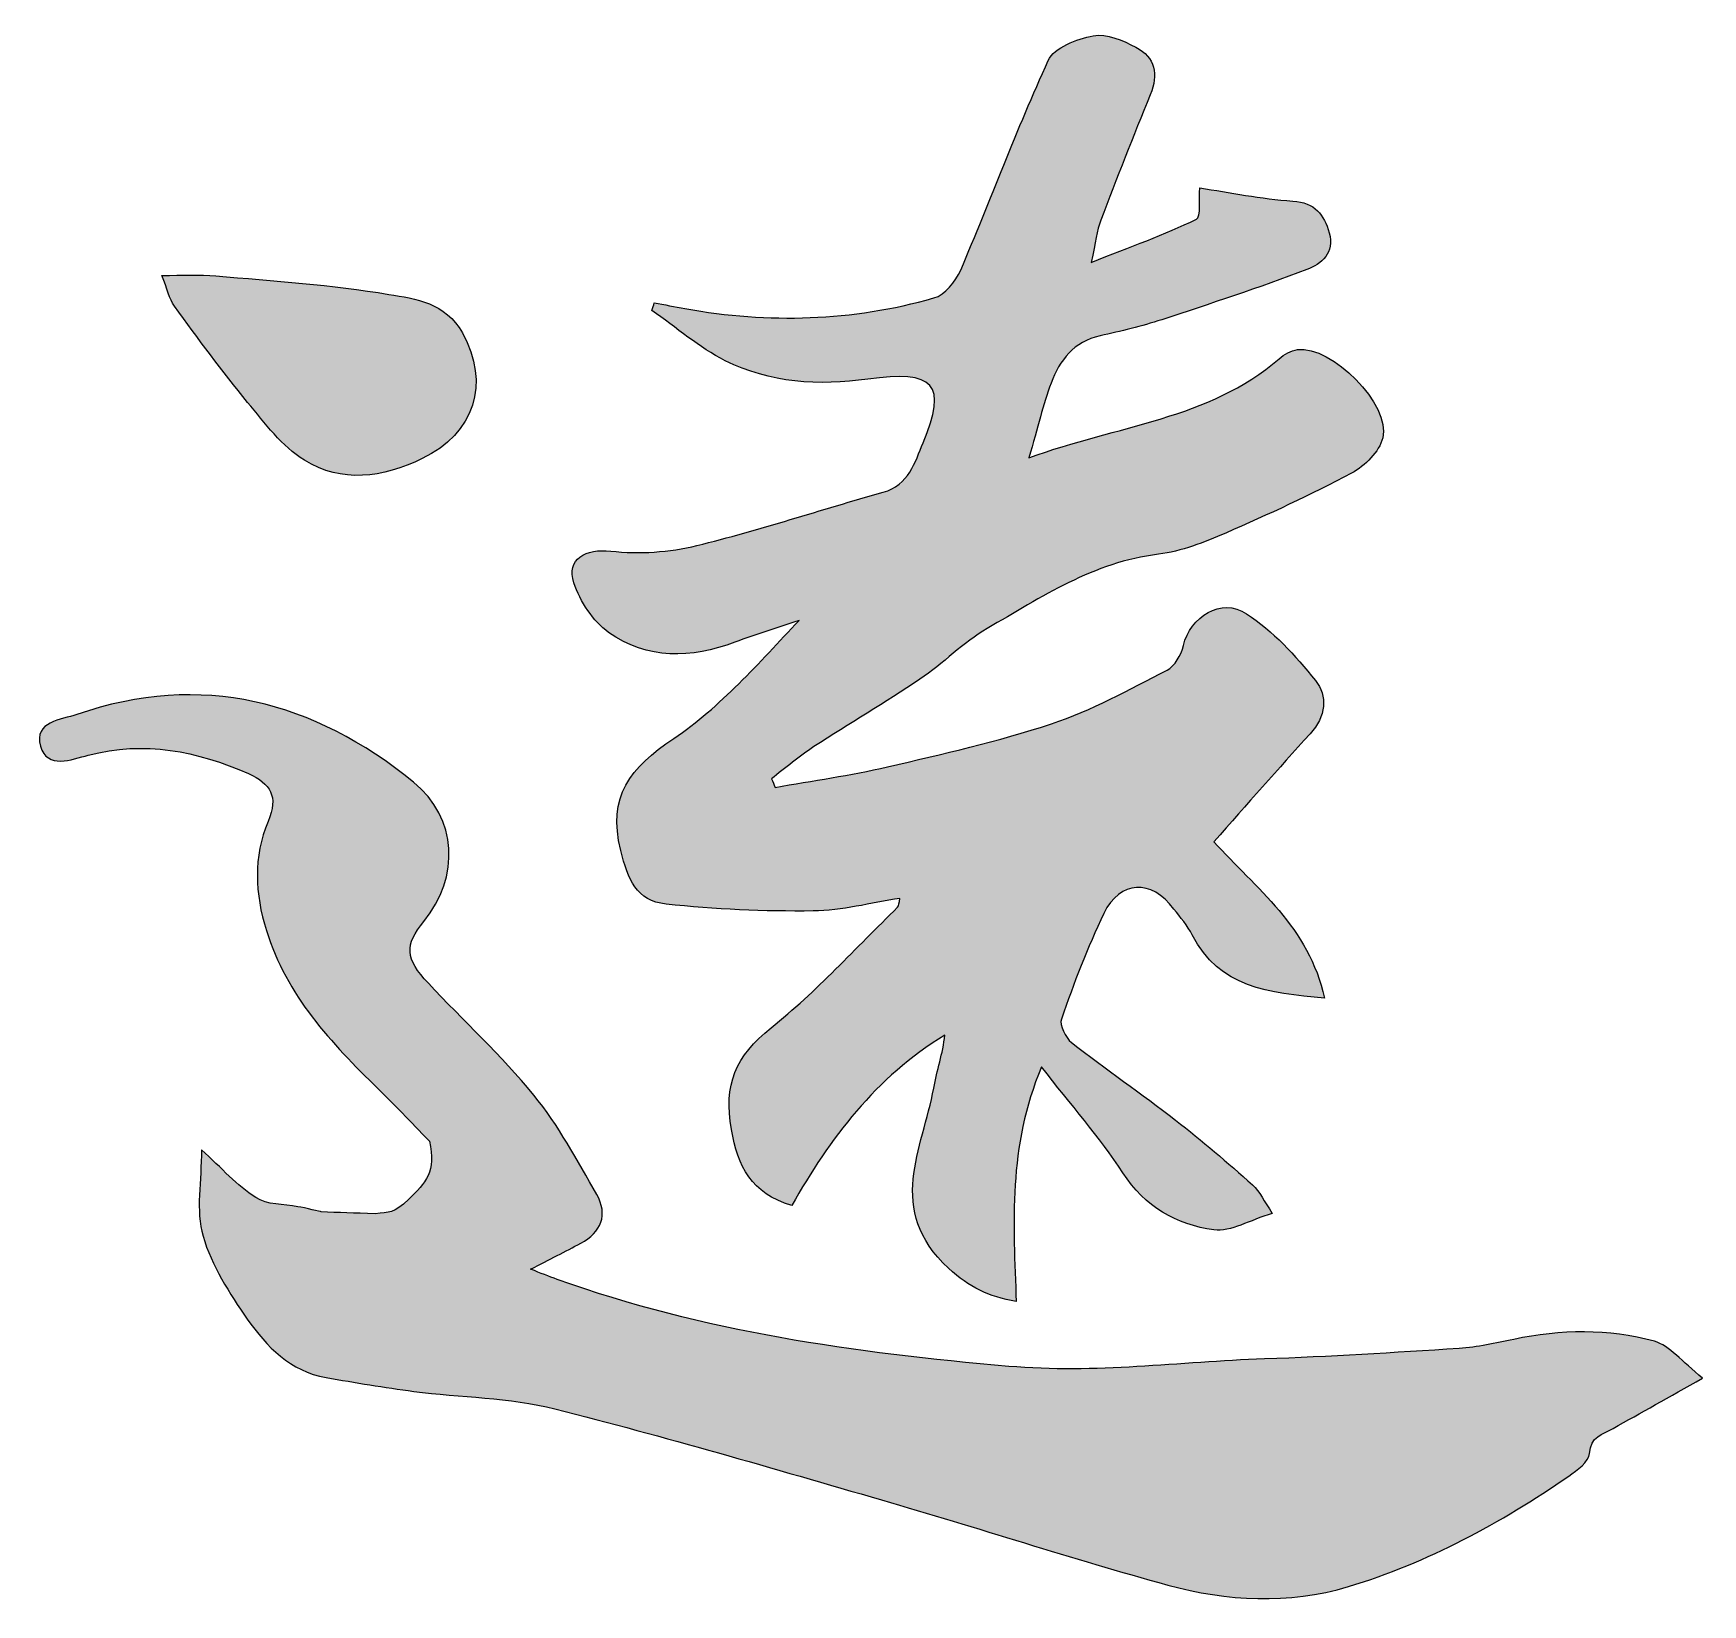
# Model space of a CAD drawing. Extents: x -191212 to 1245715665, y -234495 to 250873.
# Drawn here: x 210144 to 210941, y 151560 to 152311 of the extents above; entities that cross this region are included whole.
import ezdxf

# ---------------------------------------------------------------- set-up
doc = ezdxf.new("R2010")
doc.units = 0
doc.header["$LTSCALE"] = 500
doc.layers.get('0').update_dxf_attribs({"linetype": 'CONTINUOUS'})

# ---------------------------------------------------------------- blocks, each defined once
blk = doc.blocks.new('vdab')
h = blk.add_hatch(color=256)
edge = h.paths.add_edge_path()
edge.add_spline(control_points=[(578973.6, -397044.6), (578981.8, -397022.7), (578995.3, -397004.9), (579020.5, -396999.3)], knot_values=[72, 72, 72, 72, 73, 73, 73, 73], degree=3, periodic=0)
edge.add_spline(control_points=[(579020.5, -396999.3), (579040.3, -396994.9), (579060.1, -396990.3), (579079.3, -396984)], knot_values=[71, 71, 71, 71, 72, 72, 72, 72], degree=3, periodic=0)
edge.add_spline(control_points=[(579079.3, -396984), (579125.7, -396968.8), (579172.1, -396953.3), (579217.9, -396936.1)], knot_values=[70, 70, 70, 70, 71, 71, 71, 71], degree=3, periodic=0)
edge.add_spline(control_points=[(579217.9, -396936.1), (579231.9, -396930.8), (579244.9, -396920), (579239.3, -396900.9)], knot_values=[69, 69, 69, 69, 70, 70, 70, 70], degree=3, periodic=0)
edge.add_spline(control_points=[(579239.3, -396900.9), (579234.3, -396883.7), (579225.8, -396872), (579204.5, -396870.6)], knot_values=[68, 68, 68, 68, 69, 69, 69, 69], degree=3, periodic=0)
edge.add_spline(control_points=[(579204.5, -396870.6), (579174.2, -396868.5), (579144.3, -396862.3), (579115.6, -396858.1)], knot_values=[67, 67, 67, 67, 68, 68, 68, 68], degree=3, periodic=0)
edge.add_spline(control_points=[(579115.6, -396858.1), (579114.8, -396868.5), (579117.1, -396885.7), (579112.4, -396888)], knot_values=[66, 66, 66, 66, 67, 67, 67, 67], degree=3, periodic=0)
edge.add_spline(control_points=[(579112.4, -396888), (579081.9, -396902.7), (579050, -396914.1), (579012, -396929.2)], knot_values=[65, 65, 65, 65, 66, 66, 66, 66], degree=3, periodic=0)
edge.add_spline(control_points=[(579012, -396929.2), (579016.3, -396909.7), (579017.4, -396898.8), (579021.1, -396888.9)], knot_values=[64, 64, 64, 64, 65, 65, 65, 65], degree=3, periodic=0)
edge.add_spline(control_points=[(579021.1, -396888.9), (579036.4, -396848.7), (579052.2, -396808.8), (579068.4, -396769)], knot_values=[63, 63, 63, 63, 64, 64, 64, 64], degree=3, periodic=0)
edge.add_spline(control_points=[(579068.4, -396769), (579076.4, -396749.5), (579072.8, -396733.3), (579054.7, -396723.7)], knot_values=[62, 62, 62, 62, 63, 63, 63, 63], degree=3, periodic=0)
edge.add_spline(control_points=[(579054.7, -396723.7), (579042.4, -396717.1), (579026.6, -396710.4), (579014, -396712.7)], knot_values=[61, 61, 61, 61, 62, 62, 62, 62], degree=3, periodic=0)
edge.add_spline(control_points=[(579014, -396712.7), (578998.3, -396715.6), (578976.6, -396724), (578971, -396736.2)], knot_values=[60, 60, 60, 60, 61, 61, 61, 61], degree=3, periodic=0)
edge.add_spline(control_points=[(578971, -396736.2), (578940.9, -396802.1), (578915.6, -396870.1), (578887.3, -396936.7)], knot_values=[59, 59, 59, 59, 60, 60, 60, 60], degree=3, periodic=0)
edge.add_spline(control_points=[(578887.3, -396936.7), (578882.7, -396947.4), (578872.1, -396960.3), (578861.8, -396963.2)], knot_values=[58, 58, 58, 58, 59, 59, 59, 59], degree=3, periodic=0)
edge.add_spline(control_points=[(578861.8, -396963.2), (578783.5, -396985.3), (578704, -396987.8), (578624, -396973.3)], knot_values=[57, 57, 57, 57, 58, 58, 58, 58], degree=3, periodic=0)
edge.add_spline(control_points=[(578624, -396973.3), (578614.2, -396971.5), (578604.5, -396969.6), (578594.7, -396967.8)], knot_values=[56, 56, 56, 56, 57, 57, 57, 57], degree=3, periodic=0)
edge.add_spline(control_points=[(578594.7, -396967.8), (578594, -396970.2), (578593.2, -396972.6), (578592.4, -396975.1)], knot_values=[55, 55, 55, 55, 56, 56, 56, 56], degree=3, periodic=0)
edge.add_spline(control_points=[(578592.4, -396975.1), (578615.7, -396991.3), (578637.5, -397010.6), (578662.5, -397023.1)], knot_values=[54, 54, 54, 54, 55, 55, 55, 55], degree=3, periodic=0)
edge.add_spline(control_points=[(578662.5, -397023.1), (578705.1, -397044.5), (578751.9, -397047.2), (578798.6, -397040.7)], knot_values=[53, 53, 53, 53, 54, 54, 54, 54], degree=3, periodic=0)
edge.add_spline(control_points=[(578798.6, -397040.7), (578862.1, -397031.9), (578875.1, -397045.3), (578851.4, -397101.7)], knot_values=[52, 52, 52, 52, 53, 53, 53, 53], degree=3, periodic=0)
edge.add_spline(control_points=[(578851.4, -397101.7), (578843.7, -397119.9), (578837.7, -397141.9), (578813.2, -397148.8)], knot_values=[51, 51, 51, 51, 52, 52, 52, 52], degree=3, periodic=0)
edge.add_spline(control_points=[(578813.2, -397148.8), (578753.9, -397165.4), (578695.2, -397184.9), (578635.4, -397199.7)], knot_values=[50, 50, 50, 50, 51, 51, 51, 51], degree=3, periodic=0)
edge.add_spline(control_points=[(578635.4, -397199.7), (578609.1, -397206.2), (578580.3, -397208), (578553.3, -397205)], knot_values=[49, 49, 49, 49, 50, 50, 50, 50], degree=3, periodic=0)
edge.add_spline(control_points=[(578553.3, -397205), (578529.3, -397202.4), (578510.2, -397212.5), (578517.9, -397235.4)], knot_values=[48, 48, 48, 48, 49, 49, 49, 49], degree=3, periodic=0)
edge.add_spline(control_points=[(578517.9, -397235.4), (578523.9, -397253.1), (578536.2, -397272), (578551.1, -397282.6)], knot_values=[47, 47, 47, 47, 48, 48, 48, 48], degree=3, periodic=0)
edge.add_spline(control_points=[(578551.1, -397282.6), (578588.1, -397309.2), (578629.8, -397307.5), (578671.7, -397292)], knot_values=[46, 46, 46, 46, 47, 47, 47, 47], degree=3, periodic=0)
edge.add_spline(control_points=[(578671.7, -397292), (578691.8, -397284.5), (578712.5, -397278.2), (578732.9, -397271.4)], knot_values=[45, 45, 45, 45, 46, 46, 46, 46], degree=3, periodic=0)
edge.add_spline(control_points=[(578732.9, -397271.4), (578694.5, -397312.1), (578657.8, -397354), (578613.2, -397384)], knot_values=[44, 44, 44, 44, 45, 45, 45, 45], degree=3, periodic=0)
edge.add_spline(control_points=[(578613.2, -397384), (578571.5, -397411.9), (578549.8, -397439.2), (578562.6, -397491)], knot_values=[43, 43, 43, 43, 44, 44, 44, 44], degree=3, periodic=0)
edge.add_spline(control_points=[(578562.6, -397491), (578569.6, -397518.8), (578577.4, -397539), (578605.9, -397542.2)], knot_values=[42, 42, 42, 42, 43, 43, 43, 43], degree=3, periodic=0)
edge.add_spline(control_points=[(578605.9, -397542.2), (578652.5, -397547.4), (578699.6, -397549.2), (578746.5, -397548.8)], knot_values=[41, 41, 41, 41, 42, 42, 42, 42], degree=3, periodic=0)
edge.add_spline(control_points=[(578746.5, -397548.8), (578773.8, -397548.6), (578801, -397541.1), (578829.3, -397536.8)], knot_values=[40, 40, 40, 40, 41, 41, 41, 41], degree=3, periodic=0)
edge.add_spline(control_points=[(578829.3, -397536.8), (578828.4, -397540.8), (578828.5, -397543.9), (578827.1, -397545.3)], knot_values=[39, 39, 39, 39, 40, 40, 40, 40], degree=3, periodic=0)
edge.add_spline(control_points=[(578827.1, -397545.3), (578787.1, -397584.1), (578749.5, -397625.8), (578706.2, -397660.4)], knot_values=[38, 38, 38, 38, 39, 39, 39, 39], degree=3, periodic=0)
edge.add_spline(control_points=[(578706.2, -397660.4), (578672.4, -397687.4), (578660.7, -397714.9), (578668.3, -397757.5)], knot_values=[37, 37, 37, 37, 38, 38, 38, 38], degree=3, periodic=0)
edge.add_spline(control_points=[(578668.3, -397757.5), (578674.7, -397792.9), (578687, -397818.6), (578726, -397830.2)], knot_values=[36, 36, 36, 36, 37, 37, 37, 37], degree=3, periodic=0)
edge.add_spline(control_points=[(578726, -397830.2), (578762.1, -397766.4), (578806.1, -397707.6), (578872.2, -397667.4)], knot_values=[35, 35, 35, 35, 36, 36, 36, 36], degree=3, periodic=0)
edge.add_spline(control_points=[(578872.2, -397667.4), (578870.3, -397684.9), (578864.6, -397701.2), (578861.6, -397718)], knot_values=[34, 34, 34, 34, 35, 35, 35, 35], degree=3, periodic=0)
edge.add_spline(control_points=[(578861.6, -397718), (578851.1, -397776.1), (578815.1, -397834.1), (578875.8, -397890.1)], knot_values=[33, 33, 33, 33, 34, 34, 34, 34], degree=3, periodic=0)
edge.add_spline(control_points=[(578875.8, -397890.1), (578895.8, -397908.6), (578913.4, -397916.9), (578940.4, -397922)], knot_values=[32, 32, 32, 32, 33, 33, 33, 33], degree=3, periodic=0)
edge.add_spline(control_points=[(578940.4, -397922), (578937.6, -397847.4), (578932.4, -397774.1), (578964.5, -397697.8)], knot_values=[31, 31, 31, 31, 32, 32, 32, 32], degree=3, periodic=0)
edge.add_spline(control_points=[(578964.5, -397697.8), (578992.6, -397733.9), (579020, -397764.6), (579042.1, -397798.8)], knot_values=[30, 30, 30, 30, 31, 31, 31, 31], degree=3, periodic=0)
edge.add_spline(control_points=[(579042.1, -397798.8), (579063.4, -397831.7), (579093.4, -397848.6), (579129.1, -397853.4)], knot_values=[29, 29, 29, 29, 30, 30, 30, 30], degree=3, periodic=0)
edge.add_spline(control_points=[(579129.1, -397853.4), (579145.3, -397855.6), (579163.3, -397844.2), (579184.9, -397837.7)], knot_values=[28, 28, 28, 28, 29, 29, 29, 29], degree=3, periodic=0)
edge.add_spline(control_points=[(579184.9, -397837.7), (579177, -397826.1), (579173, -397816.6), (579166.1, -397810.5)], knot_values=[27, 27, 27, 27, 28, 28, 28, 28], degree=3, periodic=0)
edge.add_spline(control_points=[(579166.1, -397810.5), (579142.2, -397789.2), (579117.9, -397768.2), (579092.5, -397748.6)], knot_values=[26, 26, 26, 26, 27, 27, 27, 27], degree=3, periodic=0)
edge.add_spline(control_points=[(579092.5, -397748.6), (579059.9, -397723.3), (579025.8, -397699.8), (578993.2, -397674.4)], knot_values=[25, 25, 25, 25, 26, 26, 26, 26], degree=3, periodic=0)
edge.add_spline(control_points=[(578993.2, -397674.4), (578987.4, -397669.9), (578981.4, -397657.7), (578983.5, -397652)], knot_values=[24, 24, 24, 24, 25, 25, 25, 25], degree=3, periodic=0)
edge.add_spline(control_points=[(578983.5, -397652), (578995.5, -397617.8), (579008.3, -397583.8), (579024, -397551.2)], knot_values=[23, 23, 23, 23, 24, 24, 24, 24], degree=3, periodic=0)
edge.add_spline(control_points=[(579024, -397551.2), (579039.4, -397519.2), (579069.6, -397518.2), (579091, -397546.9)], knot_values=[22, 22, 22, 22, 23, 23, 23, 23], degree=3, periodic=0)
edge.add_spline(control_points=[(579091, -397546.9), (579097.1, -397555), (579104, -397562.7), (579108.5, -397571.7)], knot_values=[21, 21, 21, 21, 22, 22, 22, 22], degree=3, periodic=0)
edge.add_spline(control_points=[(579108.5, -397571.7), (579134.2, -397622.2), (579181.1, -397627.1), (579234.8, -397632.1)], knot_values=[20, 20, 20, 20, 21, 21, 21, 21], degree=3, periodic=0)
edge.add_spline(control_points=[(579234.8, -397632.1), (579220, -397564.2), (579169, -397526.8), (579129.2, -397482.6)], knot_values=[19, 19, 19, 19, 20, 20, 20, 20], degree=3, periodic=0)
edge.add_spline(control_points=[(579129.2, -397482.6), (579161, -397446.9), (579190.5, -397412.7), (579221.1, -397379.5)], knot_values=[18, 18, 18, 18, 19, 19, 19, 19], degree=3, periodic=0)
edge.add_spline(control_points=[(579221.1, -397379.5), (579236.3, -397363.1), (579238, -397343.4), (579226.1, -397328.5)], knot_values=[17, 17, 17, 17, 18, 18, 18, 18], degree=3, periodic=0)
edge.add_spline(control_points=[(579226.1, -397328.5), (579207.1, -397304.7), (579185.4, -397281.3), (579160.3, -397264.8)], knot_values=[16, 16, 16, 16, 17, 17, 17, 17], degree=3, periodic=0)
edge.add_spline(control_points=[(579160.3, -397264.8), (579136.1, -397248.9), (579106.6, -397267.7), (579100, -397295.2)], knot_values=[15, 15, 15, 15, 16, 16, 16, 16], degree=3, periodic=0)
edge.add_spline(control_points=[(579100, -397295.2), (579098, -397304), (579091.8, -397315), (579084.4, -397318.8)], knot_values=[14, 14, 14, 14, 15, 15, 15, 15], degree=3, periodic=0)
edge.add_spline(control_points=[(579084.4, -397318.8), (579048.2, -397337.3), (579012.2, -397357.3), (578974, -397370)], knot_values=[13, 13, 13, 13, 14, 14, 14, 14], degree=3, periodic=0)
edge.add_spline(control_points=[(578974, -397370), (578922.9, -397387), (578869.9, -397398.9), (578817.3, -397411.1)], knot_values=[12, 12, 12, 12, 13, 13, 13, 13], degree=3, periodic=0)
edge.add_spline(control_points=[(578817.3, -397411.1), (578782, -397419.3), (578745.9, -397424.3), (578710.2, -397430.7)], knot_values=[11, 11, 11, 11, 12, 12, 12, 12], degree=3, periodic=0)
edge.add_spline(control_points=[(578710.2, -397430.7), (578709, -397428), (578707.8, -397425.3), (578706.5, -397422.5)], knot_values=[10, 10, 10, 10, 11, 11, 11, 11], degree=3, periodic=0)
edge.add_spline(control_points=[(578706.5, -397422.5), (578720, -397412.2), (578733, -397401.1), (578747.2, -397391.8)], knot_values=[9, 9, 9, 9, 10, 10, 10, 10], degree=3, periodic=0)
edge.add_spline(control_points=[(578747.2, -397391.8), (578780.6, -397369.9), (578815.2, -397349.7), (578848.4, -397327.4)], knot_values=[8, 8, 8, 8, 9, 9, 9, 9], degree=3, periodic=0)
edge.add_spline(control_points=[(578848.4, -397327.4), (578870.6, -397312.4), (578889.6, -397292.4), (578912.6, -397279)], knot_values=[7, 7, 7, 7, 8, 8, 8, 8], degree=3, periodic=0)
edge.add_spline(control_points=[(578912.6, -397279), (578964.2, -397249), (579014.3, -397215.5), (579076.2, -397208)], knot_values=[6, 6, 6, 6, 7, 7, 7, 7], degree=3, periodic=0)
edge.add_spline(control_points=[(579076.2, -397208), (579098.1, -397205.3), (579119.9, -397196.7), (579140.4, -397187.7)], knot_values=[5, 5, 5, 5, 6, 6, 6, 6], degree=3, periodic=0)
edge.add_spline(control_points=[(579140.4, -397187.7), (579181.1, -397170), (579221.5, -397151.4), (579260.7, -397130.5)], knot_values=[4, 4, 4, 4, 5, 5, 5, 5], degree=3, periodic=0)
edge.add_spline(control_points=[(579260.7, -397130.5), (579273.3, -397123.6), (579287.2, -397110), (579290.4, -397096.9)], knot_values=[3, 3, 3, 3, 4, 4, 4, 4], degree=3, periodic=0)
edge.add_spline(control_points=[(579290.4, -397096.9), (579298.3, -397065), (579241.5, -397008.2), (579209, -397012.5)], knot_values=[2, 2, 2, 2, 3, 3, 3, 3], degree=3, periodic=0)
edge.add_spline(control_points=[(579209, -397012.5), (579202.8, -397013.3), (579196.2, -397017), (579191.4, -397021.2)], knot_values=[1, 1, 1, 1, 2, 2, 2, 2], degree=3, periodic=0)
edge.add_spline(control_points=[(579191.4, -397021.2), (579124.4, -397079.4), (579037.4, -397084.5), (578952.5, -397116)], knot_values=[0, 0, 0, 0, 1, 1, 1, 1], degree=3, periodic=0)
edge.add_spline(control_points=[(578952.5, -397116), (578961.1, -397086.4), (578965.9, -397065), (578973.6, -397044.6)], knot_values=[73, 73, 73, 73, 74, 74, 74, 74], degree=3, periodic=0)
edge = h.paths.add_edge_path()
edge.add_spline(control_points=[(578373, -397116.6), (578422.8, -397092.7), (578438.2, -397044.8), (578411.5, -396996.6)], knot_values=[3, 3, 3, 3, 4, 4, 4, 4], degree=3, periodic=0)
edge.add_spline(control_points=[(578411.5, -396996.6), (578395.3, -396967.6), (578366.7, -396963.9), (578341.2, -396959.7)], knot_values=[2, 2, 2, 2, 3, 3, 3, 3], degree=3, periodic=0)
edge.add_spline(control_points=[(578341.2, -396959.7), (578286.6, -396950.6), (578231.1, -396947), (578175.9, -396942)], knot_values=[1, 1, 1, 1, 2, 2, 2, 2], degree=3, periodic=0)
edge.add_spline(control_points=[(578175.9, -396942), (578160.4, -396940.5), (578144.6, -396941.7), (578124.4, -396941.7)], knot_values=[0, 0, 0, 0, 1, 1, 1, 1], degree=3, periodic=0)
edge.add_spline(control_points=[(578124.4, -396941.7), (578129.6, -396954.7), (578131.4, -396964), (578136.4, -396971)], knot_values=[7, 7, 7, 7, 8, 8, 8, 8], degree=3, periodic=0)
edge.add_spline(control_points=[(578136.4, -396971), (578159.1, -397002.1), (578181.9, -397033.1), (578206.3, -397062.9)], knot_values=[6, 6, 6, 6, 7, 7, 7, 7], degree=3, periodic=0)
edge.add_spline(control_points=[(578206.3, -397062.9), (578222.7, -397082.8), (578239.1, -397105), (578260.5, -397118.2)], knot_values=[5, 5, 5, 5, 6, 6, 6, 6], degree=3, periodic=0)
edge.add_spline(control_points=[(578260.5, -397118.2), (578296.4, -397140.3), (578334.8, -397135), (578373, -397116.6)], knot_values=[4, 4, 4, 4, 5, 5, 5, 5], degree=3, periodic=0)
edge = h.paths.add_edge_path()
edge.add_spline(control_points=[(578374.6, -397558.8), (578409.1, -397516.3), (578407, -397460.1), (578364.6, -397425.6)], knot_values=[26, 26, 26, 26, 27, 27, 27, 27], degree=3, periodic=0)
edge.add_spline(control_points=[(578364.6, -397425.6), (578269.3, -397348.2), (578162.5, -397320), (578043.1, -397361.1)], knot_values=[27, 27, 27, 27, 28, 28, 28, 28], degree=3, periodic=0)
edge.add_spline(control_points=[(578043.1, -397361.1), (578028.5, -397366.1), (578001.7, -397367.7), (578008.5, -397391.3)], knot_values=[28, 28, 28, 28, 29, 29, 29, 29], degree=3, periodic=0)
edge.add_spline(control_points=[(578008.5, -397391.3), (578014.9, -397413.6), (578038, -397404.1), (578054.1, -397399.9)], knot_values=[29, 29, 29, 29, 30, 30, 30, 30], degree=3, periodic=0)
edge.add_spline(control_points=[(578054.1, -397399.9), (578107.7, -397385.9), (578157.9, -397396), (578207.1, -397417.6)], knot_values=[30, 30, 30, 30, 31, 31, 31, 31], degree=3, periodic=0)
edge.add_spline(control_points=[(578207.1, -397417.6), (578228.1, -397426.9), (578236, -397439.4), (578225.9, -397463.2)], knot_values=[31, 31, 31, 31, 32, 32, 32, 32], degree=3, periodic=0)
edge.add_spline(control_points=[(578225.9, -397463.2), (578211.6, -397497.1), (578213.2, -397532.4), (578224.2, -397567.5)], knot_values=[32, 32, 32, 32, 33, 33, 33, 33], degree=3, periodic=0)
edge.add_spline(control_points=[(578224.2, -397567.5), (578243.5, -397629.4), (578285.8, -397674.9), (578331, -397718.6)], knot_values=[33, 33, 33, 33, 34, 34, 34, 34], degree=3, periodic=0)
edge.add_spline(control_points=[(578331, -397718.6), (578346.4, -397733.6), (578361.1, -397749.4), (578380, -397768.7)], knot_values=[34, 34, 34, 34, 35, 35, 35, 35], degree=3, periodic=0)
edge.add_spline(control_points=[(578380, -397768.7), (578386.7, -397797.7), (578376.1, -397808.5), (578360.2, -397824.2)], knot_values=[35, 35, 35, 35, 36, 36, 36, 36], degree=3, periodic=0)
edge.add_spline(control_points=[(578360.2, -397824.2), (578345.1, -397838.1), (578342, -397836.5), (578328, -397838.1)], knot_values=[36, 36, 36, 36, 37, 37, 37, 37], degree=3, periodic=0)
edge.add_spline(control_points=[(578328, -397838.1), (578307.9, -397837.2), (578293.2, -397837), (578276.5, -397836.2)], knot_values=[37, 37, 37, 37, 38, 38, 38, 38], degree=3, periodic=0)
edge.add_spline(control_points=[(578276.5, -397836.2), (578276.5, -397836.2), (578261.1, -397832.3), (578254.2, -397831.4)], knot_values=[38.000036, 38.000036, 38.000036, 38.000036, 39, 39, 39, 39], degree=3, periodic=0)
edge.add_spline(control_points=[(578254.2, -397831.4), (578240.7, -397828.8), (578224.9, -397829.6), (578214, -397822.6)], knot_values=[0, 0, 0, 0, 1, 1, 1, 1], degree=3, periodic=0)
edge.add_spline(control_points=[(578214, -397822.6), (578196.2, -397811.1), (578181.7, -397794.6), (578162.2, -397776.9)], knot_values=[1, 1, 1, 1, 2, 2, 2, 2], degree=3, periodic=0)
edge.add_spline(control_points=[(578162.2, -397776.9), (578162.2, -397806.9), (578156.6, -397834.9), (578163.7, -397859.4)], knot_values=[2, 2, 2, 2, 3, 3, 3, 3], degree=3, periodic=0)
edge.add_spline(control_points=[(578163.7, -397859.4), (578171.8, -397887.6), (578188.9, -397914), (578206, -397938.6)], knot_values=[3, 3, 3, 3, 4, 4, 4, 4], degree=3, periodic=0)
edge.add_spline(control_points=[(578206, -397938.6), (578224.4, -397964.9), (578246.9, -397988.6), (578281.3, -397994.5)], knot_values=[4, 4, 4, 4, 5, 5, 5, 5], degree=3, periodic=0)
edge.add_spline(control_points=[(578281.3, -397994.5), (578309.1, -397999.3), (578336.9, -398004.1), (578364.9, -398007.7)], knot_values=[5, 5, 5, 5, 6, 6, 6, 6], degree=3, periodic=0)
edge.add_spline(control_points=[(578364.9, -398007.7), (578409.9, -398013.5), (578456.2, -398013.5), (578499.8, -398024.5)], knot_values=[6, 6, 6, 6, 7, 7, 7, 7], degree=3, periodic=0)
edge.add_spline(control_points=[(578499.8, -398024.5), (578604.5, -398050.8), (578708, -398081.3), (578811.6, -398111.4)], knot_values=[7, 7, 7, 7, 8, 8, 8, 8], degree=3, periodic=0)
edge.add_spline(control_points=[(578811.6, -398111.4), (578903, -398137.8), (578993.4, -398167.6), (579085.1, -398192.7)], knot_values=[8, 8, 8, 8, 9, 9, 9, 9], degree=3, periodic=0)
edge.add_spline(control_points=[(579085.1, -398192.7), (579141.7, -398208.2), (579200.1, -398211.4), (579257.7, -398194.2)], knot_values=[9, 9, 9, 9, 10, 10, 10, 10], degree=3, periodic=0)
edge.add_spline(control_points=[(579257.7, -398194.2), (579333.8, -398171.2), (579402.7, -398133.5), (579468, -398088.7)], knot_values=[10, 10, 10, 10, 11, 11, 11, 11], degree=3, periodic=0)
edge.add_spline(control_points=[(579468, -398088.7), (579476.1, -398083.2), (579487.4, -398074.8), (579487.9, -398067)], knot_values=[11, 11, 11, 11, 12, 12, 12, 12], degree=3, periodic=0)
edge.add_spline(control_points=[(579487.9, -398067), (579488.9, -398050.6), (579500.4, -398048.7), (579510.4, -398043.1)], knot_values=[12, 12, 12, 12, 13, 13, 13, 13], degree=3, periodic=0)
edge.add_spline(control_points=[(579510.4, -398043.1), (579537, -398028.3), (579563.4, -398013.3), (579595.9, -397995.1)], knot_values=[13, 13, 13, 13, 14, 14, 14, 14], degree=3, periodic=0)
edge.add_spline(control_points=[(579595.9, -397995.1), (579575.9, -397979.2), (579564.4, -397963.9), (579549.9, -397959.9)], knot_values=[14, 14, 14, 14, 15, 15, 15, 15], degree=3, periodic=0)
edge.add_spline(control_points=[(579549.9, -397959.9), (579505.8, -397947.8), (579460.5, -397948.5), (579415.5, -397958)], knot_values=[15, 15, 15, 15, 16, 16, 16, 16], degree=3, periodic=0)
edge.add_spline(control_points=[(579415.5, -397958), (579398.2, -397961.6), (579380.8, -397965.5), (579363.3, -397966.7)], knot_values=[16, 16, 16, 16, 17, 17, 17, 17], degree=3, periodic=0)
edge.add_spline(control_points=[(579363.3, -397966.7), (579301.4, -397970.7), (579239.5, -397974.6), (579177.5, -397976.7)], knot_values=[17, 17, 17, 17, 18, 18, 18, 18], degree=3, periodic=0)
edge.add_spline(control_points=[(579177.5, -397976.7), (579096.1, -397979.6), (579015.5, -397991), (578933.3, -397983.8)], knot_values=[18, 18, 18, 18, 19, 19, 19, 19], degree=3, periodic=0)
edge.add_spline(control_points=[(578933.3, -397983.8), (578786.4, -397971), (578641.4, -397951), (578502, -397900.7)], knot_values=[19, 19, 19, 19, 20, 20, 20, 20], degree=3, periodic=0)
edge.add_spline(control_points=[(578502, -397900.7), (578494, -397897.9), (578486.2, -397894.7), (578476.6, -397891)], knot_values=[20, 20, 20, 20, 21, 21, 21, 21], degree=3, periodic=0)
edge.add_spline(control_points=[(578476.6, -397891), (578494.9, -397881.6), (578509.7, -397874.1), (578524.4, -397866.2)], knot_values=[21, 21, 21, 21, 22, 22, 22, 22], degree=3, periodic=0)
edge.add_spline(control_points=[(578524.4, -397866.2), (578544.1, -397855.6), (578550.8, -397839), (578539.7, -397819.7)], knot_values=[22, 22, 22, 22, 23, 23, 23, 23], degree=3, periodic=0)
edge.add_spline(control_points=[(578539.7, -397819.7), (578521.1, -397787.1), (578503.1, -397753.4), (578479.5, -397724.6)], knot_values=[23, 23, 23, 23, 24, 24, 24, 24], degree=3, periodic=0)
edge.add_spline(control_points=[(578479.5, -397724.6), (578448.7, -397686.8), (578412.3, -397653.6), (578378.9, -397617.9)], knot_values=[24, 24, 24, 24, 25, 25, 25, 25], degree=3, periodic=0)
edge.add_spline(control_points=[(578378.9, -397617.9), (578356.6, -397594.1), (578356.2, -397581.3), (578374.6, -397558.8)], knot_values=[25, 25, 25, 25, 26, 26, 26, 26], degree=3, periodic=0)
for points in [[(578971, -396736.2), (578976.6, -396724), (578998.3, -396715.6), (579014, -396712.7)], [(579014, -396712.7), (579026.6, -396710.4), (579042.4, -396717.1), (579054.7, -396723.7)], [(579054.7, -396723.7), (579072.8, -396733.3), (579076.4, -396749.5), (579068.4, -396769)], [(578887.3, -396936.7), (578915.6, -396870.1), (578940.9, -396802.1), (578971, -396736.2)], [(579068.4, -396769), (579052.2, -396808.8), (579036.4, -396848.7), (579021.1, -396888.9)], [(579112.4, -396888), (579117.1, -396885.7), (579114.8, -396868.5), (579115.6, -396858.1)], [(579115.6, -396858.1), (579144.3, -396862.3), (579174.2, -396868.5), (579204.5, -396870.6)], [(579204.5, -396870.6), (579225.8, -396872), (579234.3, -396883.7), (579239.3, -396900.9)], [(579012, -396929.2), (579050, -396914.1), (579081.9, -396902.7), (579112.4, -396888)], [(579021.1, -396888.9), (579017.4, -396898.8), (579016.3, -396909.7), (579012, -396929.2)], [(579239.3, -396900.9), (579244.9, -396920), (579231.9, -396930.8), (579217.9, -396936.1)], [(578861.8, -396963.2), (578872.1, -396960.3), (578882.7, -396947.4), (578887.3, -396936.7)], [(579217.9, -396936.1), (579172.1, -396953.3), (579125.7, -396968.8), (579079.3, -396984)], [(578124.4, -396941.7), (578144.6, -396941.7), (578160.4, -396940.5), (578175.9, -396942)], [(578136.4, -396971), (578131.4, -396964), (578129.6, -396954.7), (578124.4, -396941.7)], [(578175.9, -396942), (578231.1, -396947), (578286.6, -396950.6), (578341.2, -396959.7)], [(578206.3, -397062.9), (578181.9, -397033.1), (578159.1, -397002.1), (578136.4, -396971)], [(578341.2, -396959.7), (578366.7, -396963.9), (578395.3, -396967.6), (578411.5, -396996.6)], [(578592.4, -396975.1), (578593.2, -396972.6), (578594, -396970.2), (578594.7, -396967.8)], [(578594.7, -396967.8), (578604.5, -396969.6), (578614.2, -396971.5), (578624, -396973.3)], [(578624, -396973.3), (578704, -396987.8), (578783.5, -396985.3), (578861.8, -396963.2)], [(578662.5, -397023.1), (578637.5, -397010.6), (578615.7, -396991.3), (578592.4, -396975.1)], [(579079.3, -396984), (579060.1, -396990.3), (579040.3, -396994.9), (579020.5, -396999.3)], [(578411.5, -396996.6), (578438.2, -397044.8), (578422.8, -397092.7), (578373, -397116.6)], [(579020.5, -396999.3), (578995.3, -397004.9), (578981.8, -397022.7), (578973.6, -397044.6)], [(579191.4, -397021.2), (579196.2, -397017), (579202.8, -397013.3), (579209, -397012.5)], [(579209, -397012.5), (579241.5, -397008.2), (579298.3, -397065), (579290.4, -397096.9)], [(578798.6, -397040.7), (578751.9, -397047.2), (578705.1, -397044.5), (578662.5, -397023.1)], [(578851.4, -397101.7), (578875.1, -397045.3), (578862.1, -397031.9), (578798.6, -397040.7)], [(578952.5, -397116), (579037.4, -397084.5), (579124.4, -397079.4), (579191.4, -397021.2)], [(578973.6, -397044.6), (578965.9, -397065), (578961.1, -397086.4), (578952.5, -397116)], [(578260.5, -397118.2), (578239.1, -397105), (578222.7, -397082.8), (578206.3, -397062.9)], [(579290.4, -397096.9), (579287.2, -397110), (579273.3, -397123.6), (579260.7, -397130.5)], [(578813.2, -397148.8), (578837.7, -397141.9), (578843.7, -397119.9), (578851.4, -397101.7)], [(578373, -397116.6), (578334.8, -397135), (578296.4, -397140.3), (578260.5, -397118.2)], [(579260.7, -397130.5), (579221.5, -397151.4), (579181.1, -397170), (579140.4, -397187.7)], [(578635.4, -397199.7), (578695.2, -397184.9), (578753.9, -397165.4), (578813.2, -397148.8)], [(579140.4, -397187.7), (579119.9, -397196.7), (579098.1, -397205.3), (579076.2, -397208)], [(578517.9, -397235.4), (578510.2, -397212.5), (578529.3, -397202.4), (578553.3, -397205)], [(578553.3, -397205), (578580.3, -397208), (578609.1, -397206.2), (578635.4, -397199.7)], [(579076.2, -397208), (579014.3, -397215.5), (578964.2, -397249), (578912.6, -397279)], [(578551.1, -397282.6), (578536.2, -397272), (578523.9, -397253.1), (578517.9, -397235.4)], [(579100, -397295.2), (579106.6, -397267.7), (579136.1, -397248.9), (579160.3, -397264.8)], [(578613.2, -397384), (578657.8, -397354), (578694.5, -397312.1), (578732.9, -397271.4)], [(578732.9, -397271.4), (578712.5, -397278.2), (578691.8, -397284.5), (578671.7, -397292)], [(579160.3, -397264.8), (579185.4, -397281.3), (579207.1, -397304.7), (579226.1, -397328.5)], [(578671.7, -397292), (578629.8, -397307.5), (578588.1, -397309.2), (578551.1, -397282.6)], [(578912.6, -397279), (578889.6, -397292.4), (578870.6, -397312.4), (578848.4, -397327.4)], [(579084.4, -397318.8), (579091.8, -397315), (579098, -397304), (579100, -397295.2)], [(578364.6, -397425.6), (578269.3, -397348.2), (578162.5, -397320), (578043.1, -397361.1)], [(578974, -397370), (579012.2, -397357.3), (579048.2, -397337.3), (579084.4, -397318.8)], [(578848.4, -397327.4), (578815.2, -397349.7), (578780.6, -397369.9), (578747.2, -397391.8)], [(579226.1, -397328.5), (579238, -397343.4), (579236.3, -397363.1), (579221.1, -397379.5)], [(578043.1, -397361.1), (578028.5, -397366.1), (578001.7, -397367.7), (578008.5, -397391.3)], [(578562.6, -397491), (578549.8, -397439.2), (578571.5, -397411.9), (578613.2, -397384)], [(578817.3, -397411.1), (578869.9, -397398.9), (578922.9, -397387), (578974, -397370)], [(579221.1, -397379.5), (579190.5, -397412.7), (579161, -397446.9), (579129.2, -397482.6)], [(578008.5, -397391.3), (578014.9, -397413.6), (578038, -397404.1), (578054.1, -397399.9)], [(578054.1, -397399.9), (578107.7, -397385.9), (578157.9, -397396), (578207.1, -397417.6)], [(578747.2, -397391.8), (578733, -397401.1), (578720, -397412.2), (578706.5, -397422.5)], [(578710.2, -397430.7), (578745.9, -397424.3), (578782, -397419.3), (578817.3, -397411.1)], [(578207.1, -397417.6), (578228.1, -397426.9), (578236, -397439.4), (578225.9, -397463.2)], [(578374.6, -397558.8), (578409.1, -397516.3), (578407, -397460.1), (578364.6, -397425.6)], [(578706.5, -397422.5), (578707.8, -397425.3), (578709, -397428), (578710.2, -397430.7)], [(578225.9, -397463.2), (578211.6, -397497.1), (578213.2, -397532.4), (578224.2, -397567.5)], [(578605.9, -397542.2), (578577.4, -397539), (578569.6, -397518.8), (578562.6, -397491)], [(579129.2, -397482.6), (579169, -397526.8), (579220, -397564.2), (579234.8, -397632.1)], [(579091, -397546.9), (579069.6, -397518.2), (579039.4, -397519.2), (579024, -397551.2)], [(578746.5, -397548.8), (578699.6, -397549.2), (578652.5, -397547.4), (578605.9, -397542.2)], [(578829.3, -397536.8), (578801, -397541.1), (578773.8, -397548.6), (578746.5, -397548.8)], [(578827.1, -397545.3), (578828.5, -397543.9), (578828.4, -397540.8), (578829.3, -397536.8)], [(578378.9, -397617.9), (578356.6, -397594.1), (578356.2, -397581.3), (578374.6, -397558.8)], [(578706.2, -397660.4), (578749.5, -397625.8), (578787.1, -397584.1), (578827.1, -397545.3)], [(579024, -397551.2), (579008.3, -397583.8), (578995.5, -397617.8), (578983.5, -397652)], [(579108.5, -397571.7), (579104, -397562.7), (579097.1, -397555), (579091, -397546.9)], [(578224.2, -397567.5), (578243.5, -397629.4), (578285.8, -397674.9), (578331, -397718.6)], [(579234.8, -397632.1), (579181.1, -397627.1), (579134.2, -397622.2), (579108.5, -397571.7)], [(578479.5, -397724.6), (578448.7, -397686.8), (578412.3, -397653.6), (578378.9, -397617.9)], [(578983.5, -397652), (578981.4, -397657.7), (578987.4, -397669.9), (578993.2, -397674.4)], [(578668.3, -397757.5), (578660.7, -397714.9), (578672.4, -397687.4), (578706.2, -397660.4)], [(578872.2, -397667.4), (578806.1, -397707.6), (578762.1, -397766.4), (578726, -397830.2)], [(578861.6, -397718), (578864.6, -397701.2), (578870.3, -397684.9), (578872.2, -397667.4)], [(578993.2, -397674.4), (579025.8, -397699.8), (579059.9, -397723.3), (579092.5, -397748.6)], [(578964.5, -397697.8), (578932.4, -397774.1), (578937.6, -397847.4), (578940.4, -397922)], [(579042.1, -397798.8), (579020, -397764.6), (578992.6, -397733.9), (578964.5, -397697.8)], [(578331, -397718.6), (578346.4, -397733.6), (578361.1, -397749.4), (578380, -397768.7)], [(578875.8, -397890.1), (578815.1, -397834.1), (578851.1, -397776.1), (578861.6, -397718)], [(578539.7, -397819.7), (578521.1, -397787.1), (578503.1, -397753.4), (578479.5, -397724.6)], [(579092.5, -397748.6), (579117.9, -397768.2), (579142.2, -397789.2), (579166.1, -397810.5)], [(578726, -397830.2), (578687, -397818.6), (578674.7, -397792.9), (578668.3, -397757.5)], [(578162.2, -397776.9), (578162.2, -397806.9), (578156.6, -397834.9), (578163.7, -397859.4)], [(578214, -397822.6), (578196.2, -397811.1), (578181.7, -397794.6), (578162.2, -397776.9)], [(578380, -397768.7), (578386.7, -397797.7), (578376.1, -397808.5), (578360.2, -397824.2)], [(579129.1, -397853.4), (579093.4, -397848.6), (579063.4, -397831.7), (579042.1, -397798.8)], [(579166.1, -397810.5), (579173, -397816.6), (579177, -397826.1), (579184.9, -397837.7)], [(578254.2, -397831.4), (578240.7, -397828.8), (578224.9, -397829.6), (578214, -397822.6)], [(578276.5, -397836.2), (578276.5, -397836.2), (578261.1, -397832.3), (578254.2, -397831.4)], [(578360.2, -397824.2), (578345.1, -397838.1), (578342, -397836.5), (578328, -397838.1)], [(578524.4, -397866.2), (578544.1, -397855.6), (578550.8, -397839), (578539.7, -397819.7)], [(578328, -397838.1), (578307.9, -397837.2), (578293.2, -397837), (578276.5, -397836.2)], [(579184.9, -397837.7), (579163.3, -397844.2), (579145.3, -397855.6), (579129.1, -397853.4)], [(578163.7, -397859.4), (578171.8, -397887.6), (578188.9, -397914), (578206, -397938.6)], [(578476.6, -397891), (578494.9, -397881.6), (578509.7, -397874.1), (578524.4, -397866.2)], [(578502, -397900.7), (578494, -397897.9), (578486.2, -397894.7), (578476.6, -397891)], [(578940.4, -397922), (578913.4, -397916.9), (578895.8, -397908.6), (578875.8, -397890.1)], [(578933.3, -397983.8), (578786.4, -397971), (578641.4, -397951), (578502, -397900.7)], [(578206, -397938.6), (578224.4, -397964.9), (578246.9, -397988.6), (578281.3, -397994.5)], [(579415.5, -397958), (579398.2, -397961.6), (579380.8, -397965.5), (579363.3, -397966.7)], [(579549.9, -397959.9), (579505.8, -397947.8), (579460.5, -397948.5), (579415.5, -397958)], [(579363.3, -397966.7), (579301.4, -397970.7), (579239.5, -397974.6), (579177.5, -397976.7)], [(579595.9, -397995.1), (579575.9, -397979.2), (579564.4, -397963.9), (579549.9, -397959.9)], [(579177.5, -397976.7), (579096.1, -397979.6), (579015.5, -397991), (578933.3, -397983.8)], [(578281.3, -397994.5), (578309.1, -397999.3), (578336.9, -398004.1), (578364.9, -398007.7)], [(579510.4, -398043.1), (579537, -398028.3), (579563.4, -398013.3), (579595.9, -397995.1)], [(578364.9, -398007.7), (578409.9, -398013.5), (578456.2, -398013.5), (578499.8, -398024.5)], [(578499.8, -398024.5), (578604.5, -398050.8), (578708, -398081.3), (578811.6, -398111.4)], [(579487.9, -398067), (579488.9, -398050.6), (579500.4, -398048.7), (579510.4, -398043.1)], [(579468, -398088.7), (579476.1, -398083.2), (579487.4, -398074.8), (579487.9, -398067)], [(579257.7, -398194.2), (579333.8, -398171.2), (579402.7, -398133.5), (579468, -398088.7)], [(578811.6, -398111.4), (578903, -398137.8), (578993.4, -398167.6), (579085.1, -398192.7)], [(579085.1, -398192.7), (579141.7, -398208.2), (579200.1, -398211.4), (579257.7, -398194.2)]]:
    blk.add_open_spline(points, degree=3)

msp = doc.modelspace()

# ---------------------------------------------------------------- block references
at = {"xscale": 0.5, "yscale": 0.5, "zscale": 0.5}
msp.add_blockref('vdab', (-78857.1, 350665.86), dxfattribs=at)

doc.saveas('drawing.dxf')
